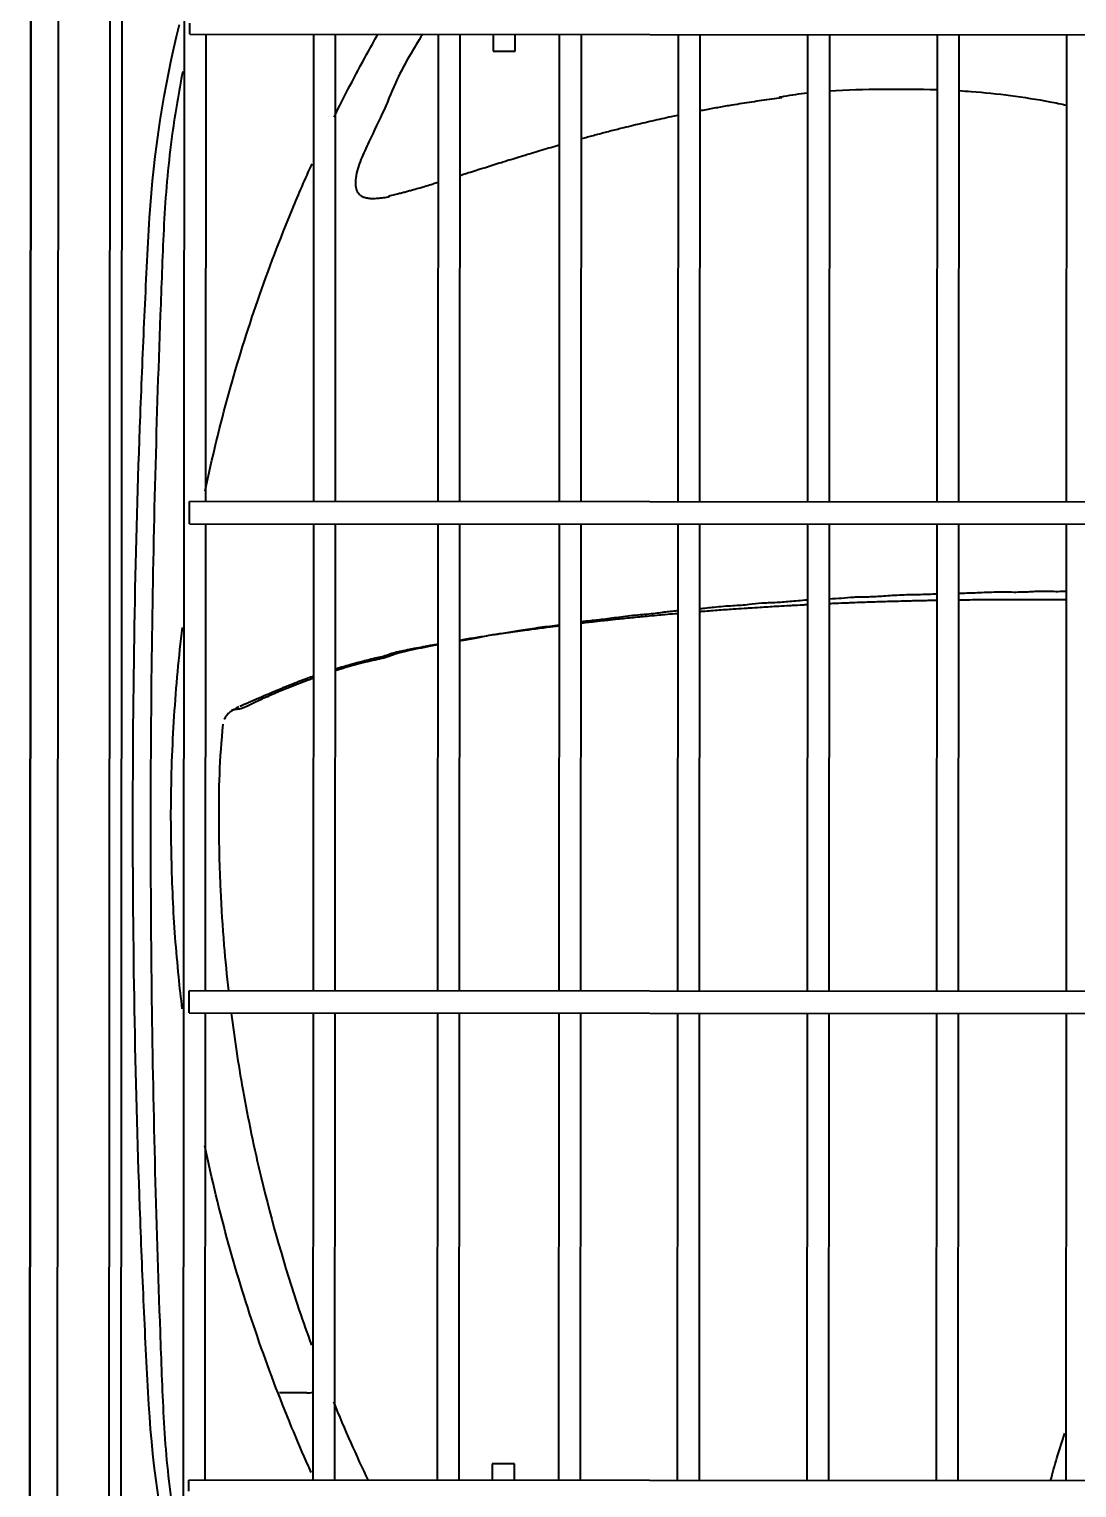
# Model space of a CAD drawing. Extents: x 58467 to 79089, y -33726 to -17391.
# Drawn here: x 72275.25 to 72294.27, y -20555.79 to -20529.32 of the extents above; entities that cross this region are included whole.
import ezdxf

# ---------------------------------------------------------------- set-up
doc = ezdxf.new("R2010")
doc.units = 0
doc.header["$LTSCALE"] = 100
doc.layers.add('+ENTE-ST-DOSEME USTU KONDDRENAJ', color=110, linetype='DOSEMEUSTUKONDENSDRENAJ_LINE', lineweight=40)
doc.linetypes.add('DOSEMEUSTUKONDENSDRENAJ_LINE', pattern='A,300,-40,["CD",Standard,S=15,R=0,X=-35,Y=-7.5],0', length=340)

# ---------------------------------------------------------------- blocks, each defined once
blk = doc.blocks.new('4. KAT')
at = {"color": 3}
for p, q in [((54063.06, -33274.579, -3.339), (54063.102, -33206.528, -3.339)), ((54063.102, -33206.574, -3.339), (54063.06, -33274.579, -3.339)), ((54063.102, -33206.574, -3.339), (54063.06, -33274.579, -3.339)), ((54063.601, -33206.528, -3.339), (54063.56, -33274.58, -3.339)), ((54064.504, -33268.145, -3.339), (54064.534, -33219.089, -3.339)), ((54064.746, -33219.177, -3.339), (54064.716, -33267.993, -3.339)), ((54065.879, -33220.922, -3.339), (54065.851, -33266.314, -3.339)), ((54065.973, -33230.5, -3.339), (54065.973, -33230.3, -3.339)), ((54065.973, -33230.5, -3.339), (54184.335, -33230.572, -3.339)), ((54066.268, -33238.98, -3.339), (54066.273, -33230.5, -3.339)), ((54068.222, -33230.502, -3.339), (54068.217, -33238.981, -3.339)), ((54068.617, -33238.981, -3.339), (54068.622, -33230.502, -3.339)), ((54070.482, -33230.503, -3.339), (54070.476, -33238.982, -3.339)), ((54070.876, -33238.982, -3.339), (54070.881, -33230.503, -3.339)), ((54071.481, -33230.503, -3.339), (54071.481, -33230.803, -3.339)), ((54071.881, -33230.804, -3.339), (54071.881, -33230.504, -3.339)), ((54072.681, -33230.505, -3.339), (54072.676, -33238.983, -3.339)), ((54073.076, -33238.984, -3.339), (54073.081, -33230.505, -3.339)), ((54074.838, -33230.506, -3.339), (54074.832, -33238.985, -3.339)), ((54075.232, -33238.985, -3.339), (54075.238, -33230.506, -3.339)), ((54077.187, -33230.507, -3.339), (54077.182, -33238.986, -3.339)), ((54077.582, -33238.986, -3.339), (54077.587, -33230.508, -3.339)), ((54079.537, -33230.509, -3.339), (54079.532, -33238.988, -3.339)), ((54079.932, -33238.988, -3.339), (54079.937, -33230.509, -3.339)), ((54081.886, -33230.51, -3.339), (54081.881, -33238.989, -3.339)), ((54071.481, -33230.803, -3.339), (54071.881, -33230.804, -3.339)), ((54184.33, -33239.051, -3.339), (54065.967, -33238.979, -3.339)), ((54065.967, -33239.179, -3.339), (54065.967, -33238.979, -3.339)), ((54065.967, -33239.379, -3.339), (54065.967, -33239.179, -3.339)), ((54065.967, -33239.379, -3.339), (54184.33, -33239.451, -3.339)), ((54066.262, -33247.858, -3.339), (54066.267, -33239.379, -3.339)), ((54068.217, -33239.38, -3.339), (54068.212, -33247.859, -3.339)), ((54068.612, -33247.859, -3.339), (54068.617, -33239.38, -3.339)), ((54070.476, -33239.382, -3.339), (54070.471, -33247.86, -3.339)), ((54070.871, -33247.86, -3.339), (54070.876, -33239.382, -3.339)), ((54072.676, -33239.383, -3.339), (54072.67, -33247.861, -3.339)), ((54073.07, -33247.861, -3.339), (54073.076, -33239.384, -3.339)), ((54074.832, -33239.385, -3.339), (54074.827, -33247.862, -3.339)), ((54075.227, -33247.863, -3.339), (54075.232, -33239.385, -3.339)), ((54077.182, -33239.386, -3.339), (54077.177, -33247.864, -3.339)), ((54077.577, -33247.864, -3.339), (54077.582, -33239.386, -3.339)), ((54079.531, -33239.388, -3.339), (54079.526, -33247.865, -3.339)), ((54079.926, -33247.865, -3.339), (54079.931, -33239.388, -3.339)), ((54081.881, -33239.389, -3.339), (54081.876, -33247.867, -3.339)), ((54184.325, -33247.929, -3.339), (54065.962, -33247.857, -3.339)), ((54065.962, -33248.057, -3.339), (54065.962, -33247.857, -3.339)), ((54065.962, -33248.257, -3.339), (54065.962, -33248.057, -3.339)), ((54065.962, -33248.257, -3.339), (54184.325, -33248.329, -3.339)), ((54066.257, -33256.736, -3.339), (54066.262, -33248.257, -3.339)), ((54068.212, -33248.258, -3.339), (54068.206, -33256.737, -3.339)), ((54068.606, -33256.738, -3.339), (54068.612, -33248.258, -3.339)), ((54070.471, -33248.26, -3.339), (54070.466, -33256.738, -3.339)), ((54070.865, -33256.739, -3.339), (54070.871, -33248.26, -3.339)), ((54072.67, -33248.261, -3.339), (54072.665, -33256.74, -3.339)), ((54073.065, -33256.74, -3.339), (54073.07, -33248.261, -3.339)), ((54074.827, -33248.262, -3.339), (54074.822, -33256.741, -3.339)), ((54075.222, -33256.741, -3.339), (54075.227, -33248.263, -3.339)), ((54077.176, -33248.264, -3.339), (54077.171, -33256.742, -3.339)), ((54077.571, -33256.743, -3.339), (54077.576, -33248.264, -3.339)), ((54079.526, -33248.265, -3.339), (54079.521, -33256.744, -3.339)), ((54079.921, -33256.744, -3.339), (54079.926, -33248.265, -3.339)), ((54081.876, -33248.267, -3.339), (54081.871, -33256.745, -3.339)), ((54068.101, -33255.151, -3.339), (54067.602, -33255.151, -3.339)), ((54071.465, -33256.439, -3.339), (54071.465, -33256.739, -3.339)), ((54071.865, -33256.74, -3.339), (54071.865, -33256.44, -3.339)), ((54065.956, -33256.936, -3.339), (54065.957, -33256.736, -3.339)), ((54184.319, -33256.808, -3.339), (54065.957, -33256.736, -3.339))]:
    blk.add_line(p, q, dxfattribs=at)
blk.add_arc((54068.101, -33254.651, -3.339), 0.5, 269.9651, 282.2713, dxfattribs=at)
for points, knots in [([(54064.943, -33244.601, -3.339), (54064.944, -33242.203, -3.339), (54064.989, -33239.808, -3.339), (54065.101, -33236.815, -3.339), (54065.126, -33236.217, -3.339), (54065.182, -33235.022, -3.339), (54065.208, -33234.424, -3.339), (54065.32, -33232.638, -3.339), (54065.501, -33231.469, -3.339), (54065.787, -33230.323, -3.339)], [0, 0, 0, 0, 0.5, 0.5, 0.625, 0.625, 0.75, 0.75, 1, 1, 1, 1]), ([(54068.593, -33232.004, -3.339), (54068.782, -33231.621, -3.339), (54069.045, -33231.114, -3.339), (54069.323, -33230.615, -3.339), (54069.394, -33230.489, -3.339)], [0, 0, 0, 0, 0.747188, 1, 1, 1, 1]), ([(54070.202, -33230.498, -3.339), (54070.03, -33230.764, -3.339), (54069.763, -33231.217, -3.339), (54069.509, -33231.873, -3.339), (54069.266, -33232.356, -3.339), (54069.075, -33232.768, -3.339), (54068.987, -33233.038, -3.339), (54068.977, -33233.241, -3.339), (54069.001, -33233.333, -3.339), (54069.037, -33233.39, -3.339), (54069.082, -33233.434, -3.339), (54069.122, -33233.452, -3.339), (54069.153, -33233.46, -3.339)], [0, 0, 0, 0, 0.285729, 0.472156, 0.665521, 0.767672, 0.867545, 0.908718, 0.944194, 0.959349, 0.972834, 1, 1, 1, 1]), ([(54065.846, -33231.176, -3.339), (54065.772, -33231.551, -3.339), (54065.709, -33231.928, -3.339), (54065.588, -33232.816, -3.339), (54065.54, -33233.329, -3.339), (54065.484, -33234.361, -3.339), (54065.467, -33234.879, -3.339), (54065.407, -33236.432, -3.339), (54065.373, -33237.468, -3.339), (54065.292, -33240.576, -3.339), (54065.263, -33242.648, -3.339), (54065.262, -33244.721, -3.339)], [0, 0, 0, 0, 0.085061, 0.085061, 0.199428, 0.199428, 0.313796, 0.313796, 0.54253, 0.54253, 1, 1, 1, 1]), ([(54075.234, -33231.885, -3.339), (54075.234, -33231.885, -3.339), (54075.311, -33231.87, -3.339), (54075.428, -33231.848, -3.339), (54075.623, -33231.813, -3.339), (54075.798, -33231.782, -3.339), (54075.996, -33231.75, -3.339), (54076.175, -33231.723, -3.339), (54076.357, -33231.696, -3.339), (54076.539, -33231.671, -3.339), (54076.661, -33231.655, -3.339), (54076.721, -33231.648, -3.339)], [0, 0, 0, 0, 0.000398, 0.160308, 0.240263, 0.400174, 0.520106, 0.640039, 0.759972, 0.879905, 1, 1, 1, 1]), ([(54076.669, -33231.641, -3.339), (54076.699, -33231.635, -3.339), (54076.868, -33231.603, -3.339), (54077.04, -33231.578, -3.339), (54077.182, -33231.561, -3.339)], [0, 0, 0, 0, 0.174109, 1, 1, 1, 1]), ([(54077.581, -33231.525, -3.339), (54077.9, -33231.503, -3.339), (54078.553, -33231.49, -3.339), (54079.205, -33231.493, -3.339), (54079.537, -33231.504, -3.339)], [0, 0, 0, 0, 0.49152, 1, 1, 1, 1]), ([(54079.937, -33231.522, -3.339), (54080.01, -33231.526, -3.339), (54080.559, -33231.563, -3.339), (54081.212, -33231.648, -3.339), (54081.786, -33231.763, -3.339), (54081.888, -33231.785, -3.339)], [0, 0, 0, 0, 0.111828, 0.842309, 1, 1, 1, 1]), ([(54073.079, -33232.393, -3.339), (54073.081, -33232.393, -3.339), (54073.118, -33232.383, -3.339), (54073.227, -33232.353, -3.339), (54073.372, -33232.314, -3.339), (54073.555, -33232.266, -3.339), (54073.702, -33232.228, -3.339), (54073.871, -33232.186, -3.339), (54074.022, -33232.149, -3.339), (54074.195, -33232.107, -3.339), (54074.368, -33232.067, -3.339), (54074.541, -33232.028, -3.339), (54074.696, -33231.994, -3.339), (54074.793, -33231.974, -3.339), (54074.832, -33231.965, -3.339)], [0, 0, 0, 0, 0.002684, 0.066908, 0.195355, 0.259579, 0.388026, 0.45225, 0.548585, 0.64492, 0.741256, 0.837591, 0.933927, 1, 1, 1, 1]), ([(54070.878, -33233.06, -3.339), (54070.908, -33233.051, -3.339), (54070.983, -33233.027, -3.339), (54071.104, -33232.988, -3.339), (54071.231, -33232.948, -3.339), (54071.354, -33232.909, -3.339), (54071.482, -33232.869, -3.339), (54071.612, -33232.828, -3.339), (54071.744, -33232.787, -3.339), (54071.878, -33232.745, -3.339), (54072.015, -33232.703, -3.339), (54072.153, -33232.662, -3.339), (54072.291, -33232.62, -3.339), (54072.447, -33232.574, -3.339), (54072.577, -33232.536, -3.339), (54072.654, -33232.513, -3.339), (54072.679, -33232.506, -3.339)], [0, 0, 0, 0, 0.053389, 0.135929, 0.218468, 0.273495, 0.356035, 0.438575, 0.493601, 0.576141, 0.658681, 0.713708, 0.796247, 0.878787, 0.961327, 1, 1, 1, 1]), ([(54066.254, -33238.781, -3.339), (54066.379, -33238.188, -3.339), (54066.802, -33236.454, -3.339), (54067.483, -33234.479, -3.339), (54068.071, -33233.123, -3.339), (54068.194, -33232.851, -3.339)], [0, 0, 0, 0, 0.290837, 0.856482, 1, 1, 1, 1]), ([(54069.14, -33233.456, -3.339), (54069.155, -33233.461, -3.339), (54069.18, -33233.467, -3.339), (54069.211, -33233.472, -3.339), (54069.256, -33233.477, -3.339), (54069.293, -33233.478, -3.339), (54069.337, -33233.477, -3.339), (54069.388, -33233.474, -3.339), (54069.433, -33233.47, -3.339), (54069.493, -33233.462, -3.339), (54069.545, -33233.454, -3.339), (54069.608, -33233.443, -3.339), (54069.578, -33233.431, -3.339), (54069.655, -33233.415, -3.339), (54069.733, -33233.396, -3.339), (54069.814, -33233.376, -3.339), (54069.887, -33233.357, -3.339), (54069.961, -33233.337, -3.339), (54070.049, -33233.313, -3.339), (54070.14, -33233.287, -3.339), (54070.246, -33233.255, -3.339), (54070.341, -33233.227, -3.339), (54070.424, -33233.202, -3.339), (54070.466, -33233.189, -3.339), (54070.479, -33233.185, -3.339)], [0, 0, 0, 0, 0.062879, 0.105521, 0.148163, 0.190805, 0.233447, 0.276089, 0.318731, 0.361373, 0.404015, 0.446657, 0.489299, 0.531941, 0.595904, 0.638546, 0.681188, 0.72383, 0.766472, 0.830435, 0.873077, 0.93704, 0.979682, 1, 1, 1, 1]), ([(54081.875, -33240.611, -3.339), (54081.852, -33240.611, -3.339), (54081.727, -33240.614, -3.339), (54081.591, -33240.612, -3.339), (54081.429, -33240.609, -3.339), (54081.346, -33240.61, -3.339), (54081.193, -33240.619, -3.339), (54081.015, -33240.627, -3.339), (54080.798, -33240.623, -3.339), (54080.545, -33240.622, -3.339), (54080.258, -33240.636, -3.339), (54080.057, -33240.644, -3.339), (54079.943, -33240.645, -3.339), (54079.932, -33240.645, -3.339)], [0, 0, 0, 0, 0.038603, 0.211293, 0.242009, 0.269654, 0.324997, 0.458672, 0.537504, 0.623223, 0.806489, 0.981461, 1, 1, 1, 1]), ([(54077.181, -33240.766, -3.339), (54077.18, -33240.766, -3.339), (54077.064, -33240.775, -3.339), (54076.866, -33240.795, -3.339), (54076.653, -33240.81, -3.339), (54076.479, -33240.817, -3.339), (54076.316, -33240.825, -3.339), (54076.105, -33240.853, -3.339), (54075.873, -33240.868, -3.339), (54075.655, -33240.881, -3.339), (54075.445, -33240.901, -3.339), (54075.311, -33240.917, -3.339), (54075.228, -33240.927, -3.339)], [0, 0, 0, 0, 0.001003, 0.175577, 0.336729, 0.400183, 0.452324, 0.558124, 0.692378, 0.769859, 0.852982, 1, 1, 1, 1]), ([(54077.17, -33240.852, -3.339), (54077.147, -33240.853, -3.339), (54077.058, -33240.858, -3.339), (54076.938, -33240.864, -3.339), (54076.776, -33240.873, -3.339), (54076.631, -33240.881, -3.339), (54076.47, -33240.891, -3.339), (54076.309, -33240.901, -3.339), (54076.163, -33240.91, -3.339), (54076.002, -33240.921, -3.339), (54075.855, -33240.931, -3.339), (54075.69, -33240.942, -3.339), (54075.544, -33240.953, -3.339), (54075.399, -33240.964, -3.339), (54075.297, -33240.972, -3.339), (54075.243, -33240.976, -3.339), (54075.237, -33240.977, -3.339)], [0, 0, 0, 0, 0.035053, 0.135553, 0.185802, 0.286301, 0.361675, 0.43705, 0.537549, 0.587798, 0.688297, 0.763672, 0.839046, 0.91442, 0.989795, 1, 1, 1, 1]), ([(54079.53, -33240.656, -3.339), (54079.518, -33240.656, -3.339), (54079.41, -33240.664, -3.339), (54079.244, -33240.668, -3.339), (54079.023, -33240.67, -3.339), (54078.784, -33240.679, -3.339), (54078.531, -33240.699, -3.339), (54078.316, -33240.71, -3.339), (54078.144, -33240.712, -3.339), (54077.986, -33240.716, -3.339), (54077.802, -33240.736, -3.339), (54077.655, -33240.743, -3.339), (54077.581, -33240.746, -3.339)], [0, 0, 0, 0, 0.018343, 0.157453, 0.238031, 0.324289, 0.506652, 0.672833, 0.73751, 0.790122, 0.895489, 1, 1, 1, 1]), ([(54079.528, -33240.773, -3.339), (54079.482, -33240.773, -3.339), (54079.403, -33240.775, -3.339), (54079.257, -33240.778, -3.339), (54079.122, -33240.781, -3.339), (54078.952, -33240.785, -3.339), (54078.801, -33240.789, -3.339), (54078.635, -33240.794, -3.339), (54078.488, -33240.798, -3.339), (54078.34, -33240.803, -3.339), (54078.177, -33240.809, -3.339), (54078.029, -33240.814, -3.339), (54077.866, -33240.821, -3.339), (54077.727, -33240.826, -3.339), (54077.621, -33240.831, -3.339), (54077.581, -33240.833, -3.339)], [0, 0, 0, 0, 0.070528, 0.121604, 0.223755, 0.274831, 0.376982, 0.453596, 0.530209, 0.606823, 0.683436, 0.785588, 0.836663, 0.938815, 1, 1, 1, 1]), ([(54081.883, -33240.763, -3.339), (54081.876, -33240.763, -3.339), (54081.837, -33240.763, -3.339), (54081.75, -33240.762, -3.339), (54081.62, -33240.761, -3.339), (54081.474, -33240.76, -3.339), (54081.328, -33240.76, -3.339), (54081.181, -33240.759, -3.339), (54081.033, -33240.759, -3.339), (54080.9, -33240.76, -3.339), (54080.749, -33240.76, -3.339), (54080.613, -33240.76, -3.339), (54080.445, -33240.761, -3.339), (54080.312, -33240.762, -3.339), (54080.148, -33240.764, -3.339), (54080.032, -33240.765, -3.339), (54079.95, -33240.766, -3.339), (54079.933, -33240.766, -3.339)], [0, 0, 0, 0, 0.010487, 0.061193, 0.137252, 0.213312, 0.289371, 0.365431, 0.44149, 0.517549, 0.568256, 0.669668, 0.720374, 0.821787, 0.872493, 0.973906, 1, 1, 1, 1]), ([(54074.833, -33240.961, -3.339), (54074.817, -33240.962, -3.339), (54074.765, -33240.966, -3.339), (54074.622, -33240.979, -3.339), (54074.405, -33241.015, -3.339), (54074.15, -33241.034, -3.339), (54073.922, -33241.057, -3.339), (54073.693, -33241.087, -3.339), (54073.464, -33241.12, -3.339), (54073.248, -33241.141, -3.339), (54073.107, -33241.158, -3.339), (54073.075, -33241.162, -3.339)], [0, 0, 0, 0, 0.026625, 0.086224, 0.216151, 0.379674, 0.473035, 0.573734, 0.780901, 0.950937, 1, 1, 1, 1]), ([(54074.833, -33241.01, -3.339), (54074.816, -33241.012, -3.339), (54074.737, -33241.019, -3.339), (54074.626, -33241.028, -3.339), (54074.469, -33241.042, -3.339), (54074.327, -33241.056, -3.339), (54074.169, -33241.071, -3.339), (54074.026, -33241.085, -3.339), (54073.883, -33241.099, -3.339), (54073.728, -33241.115, -3.339), (54073.59, -33241.13, -3.339), (54073.437, -33241.146, -3.339), (54073.3, -33241.162, -3.339), (54073.169, -33241.176, -3.339), (54073.099, -33241.185, -3.339), (54073.075, -33241.187, -3.339)], [0, 0, 0, 0, 0.028017, 0.134196, 0.187285, 0.293464, 0.373098, 0.452732, 0.532366, 0.612, 0.718179, 0.771268, 0.877447, 0.957081, 1, 1, 1, 1]), ([(54065.633, -33244.721, -3.339), (54065.635, -33244.446, -3.339), (54065.64, -33243.898, -3.339), (54065.677, -33243.079, -3.339), (54065.735, -33242.267, -3.339), (54065.795, -33241.663, -3.339), (54065.835, -33241.33, -3.339), (54065.843, -33241.264, -3.339)], [0, 0, 0, 0, 0.238005, 0.47449, 0.709453, 0.942891, 1, 1, 1, 1]), ([(54072.675, -33241.223, -3.339), (54072.662, -33241.225, -3.339), (54072.592, -33241.234, -3.339), (54072.458, -33241.248, -3.339), (54072.208, -33241.28, -3.339), (54071.944, -33241.327, -3.339), (54071.721, -33241.361, -3.339), (54071.536, -33241.387, -3.339), (54071.368, -33241.413, -3.339), (54071.166, -33241.461, -3.339), (54070.99, -33241.489, -3.339), (54070.887, -33241.505, -3.339), (54070.875, -33241.506, -3.339)], [0, 0, 0, 0, 0.0204, 0.107202, 0.200873, 0.403072, 0.589254, 0.661717, 0.721758, 0.842147, 0.982778, 1, 1, 1, 1]), ([(54072.676, -33241.235, -3.339), (54072.636, -33241.24, -3.339), (54072.551, -33241.251, -3.339), (54072.42, -33241.268, -3.339), (54072.283, -33241.286, -3.339), (54072.148, -33241.304, -3.339), (54072, -33241.324, -3.339), (54071.869, -33241.343, -3.339), (54071.723, -33241.363, -3.339), (54071.607, -33241.38, -3.339), (54071.462, -33241.402, -3.339), (54071.333, -33241.422, -3.339), (54071.189, -33241.445, -3.339), (54071.06, -33241.465, -3.339), (54070.955, -33241.483, -3.339), (54070.894, -33241.493, -3.339), (54070.875, -33241.496, -3.339)], [0, 0, 0, 0, 0.063846, 0.137211, 0.210576, 0.283941, 0.357305, 0.455125, 0.504035, 0.601855, 0.650765, 0.748585, 0.821949, 0.895314, 0.968679, 1, 1, 1, 1]), ([(54070.468, -33241.567, -3.339), (54070.465, -33241.568, -3.339), (54070.407, -33241.578, -3.339), (54070.322, -33241.594, -3.339), (54070.185, -33241.62, -3.339), (54070.076, -33241.641, -3.339), (54069.941, -33241.668, -3.339), (54069.833, -33241.69, -3.339), (54069.713, -33241.716, -3.339), (54069.607, -33241.739, -3.339), (54069.578, -33241.765, -3.339), (54069.459, -33241.793, -3.339), (54069.354, -33241.818, -3.339), (54069.249, -33241.843, -3.339), (54069.145, -33241.87, -3.339), (54069.042, -33241.897, -3.339), (54068.94, -33241.924, -3.339), (54068.84, -33241.952, -3.339), (54068.741, -33241.98, -3.339), (54068.668, -33242.002, -3.339), (54068.629, -33242.014, -3.339), (54068.615, -33242.018, -3.339)], [0, 0, 0, 0, 0.003473, 0.084564, 0.125109, 0.2062, 0.246746, 0.327836, 0.368382, 0.4292, 0.490018, 0.550836, 0.611654, 0.6522, 0.713018, 0.773836, 0.814381, 0.875199, 0.936017, 0.976563, 1, 1, 1, 1]), ([(54070.47, -33241.577, -3.339), (54070.426, -33241.586, -3.339), (54070.232, -33241.627, -3.339), (54070.038, -33241.663, -3.339), (54069.687, -33241.74, -3.339), (54069.573, -33241.804, -3.339), (54069.337, -33241.855, -3.339), (54069.156, -33241.894, -3.339), (54068.974, -33241.941, -3.339), (54068.827, -33241.984, -3.339), (54068.732, -33242.012, -3.339), (54068.67, -33242.031, -3.339), (54068.636, -33242.042, -3.339), (54068.618, -33242.048, -3.339)], [0, 0, 0, 0, 0.069935, 0.324368, 0.375737, 0.555953, 0.632284, 0.714834, 0.803633, 0.897292, 0.950384, 0.973119, 1, 1, 1, 1]), ([(54068.216, -33242.184, -3.339), (54068.184, -33242.195, -3.339), (54067.946, -33242.282, -3.339), (54067.623, -33242.413, -3.339), (54067.265, -33242.569, -3.339), (54067.086, -33242.658, -3.339), (54066.974, -33242.712, -3.339), (54066.887, -33242.744, -3.339), (54066.794, -33242.752, -3.339), (54066.749, -33242.76, -3.339), (54066.73, -33242.763, -3.339)], [0, 0, 0, 0, 0.054722, 0.413265, 0.565134, 0.700229, 0.769577, 0.820811, 0.901304, 1, 1, 1, 1]), ([(54068.215, -33242.15, -3.339), (54068.208, -33242.152, -3.339), (54068.166, -33242.167, -3.339), (54068.101, -33242.19, -3.339), (54068.022, -33242.22, -3.339), (54067.944, -33242.249, -3.339), (54067.867, -33242.279, -3.339), (54067.781, -33242.313, -3.339), (54067.707, -33242.343, -3.339), (54067.635, -33242.373, -3.339), (54067.574, -33242.398, -3.339), (54067.513, -33242.424, -3.339), (54067.445, -33242.452, -3.339), (54067.379, -33242.481, -3.339), (54067.313, -33242.509, -3.339), (54067.262, -33242.531, -3.339), (54067.206, -33242.555, -3.339), (54067.161, -33242.575, -3.339), (54067.107, -33242.599, -3.339), (54067.066, -33242.616, -3.339), (54067.019, -33242.637, -3.339), (54066.977, -33242.655, -3.339), (54066.942, -33242.67, -3.339), (54066.905, -33242.687, -3.339), (54066.889, -33242.694, -3.339), (54066.884, -33242.696, -3.339)], [0, 0, 0, 0, 0.013184, 0.076179, 0.118176, 0.160173, 0.223168, 0.265165, 0.32816, 0.370157, 0.412154, 0.454151, 0.496147, 0.559143, 0.60114, 0.643136, 0.685133, 0.72713, 0.769127, 0.811124, 0.853121, 0.895118, 0.937114, 0.979111, 1, 1, 1, 1]), ([(54066.864, -33242.704, -3.339), (54066.832, -33242.722, -3.339), (54066.768, -33242.758, -3.339), (54066.694, -33242.798, -3.339), (54066.645, -33242.854, -3.339), (54066.611, -33242.905, -3.339), (54066.597, -33242.932, -3.339)], [0, 0, 0, 0, 0.181976, 0.413188, 0.708779, 1, 1, 1, 1]), ([(54066.575, -33243.018, -3.339), (54066.545, -33243.322, -3.339), (54066.502, -33243.914, -3.339), (54066.496, -33244.916, -3.339), (54066.519, -33245.949, -3.339), (54066.586, -33246.971, -3.339), (54066.645, -33247.58, -3.339), (54066.677, -33247.858, -3.339)], [0, 0, 0, 0, 0.182857, 0.35926, 0.617017, 0.825344, 1, 1, 1, 1]), ([(54065.77, -33258.88, -3.339), (54065.483, -33257.726, -3.339), (54065.305, -33256.554, -3.339), (54065.196, -33254.769, -3.339), (54065.17, -33254.173, -3.339), (54065.115, -33252.98, -3.339), (54065.091, -33252.383, -3.339), (54064.983, -33249.395, -3.339), (54064.941, -33246.998, -3.339), (54064.943, -33244.601, -3.339)], [0, 0, 0, 0, 0.25, 0.25, 0.375, 0.375, 0.5, 0.5, 1, 1, 1, 1]), ([(54065.262, -33244.721, -3.339), (54065.261, -33246.794, -3.339), (54065.287, -33248.867, -3.339), (54065.364, -33251.975, -3.339), (54065.397, -33253.011, -3.339), (54065.455, -33254.564, -3.339), (54065.472, -33255.082, -3.339), (54065.526, -33256.115, -3.339), (54065.574, -33256.628, -3.339), (54065.693, -33257.511, -3.339), (54065.754, -33257.883, -3.339), (54065.827, -33258.253, -3.339)], [0, 0, 0, 0, 0.45798, 0.45798, 0.686971, 0.686971, 0.801466, 0.801466, 0.915961, 0.915961, 1, 1, 1, 1]), ([(54065.839, -33248.179, -3.339), (54065.815, -33247.986, -3.339), (54065.742, -33247.317, -3.339), (54065.653, -33246.165, -3.339), (54065.639, -33245.204, -3.339), (54065.633, -33244.721, -3.339)], [0, 0, 0, 0, 0.16864, 0.581968, 1, 1, 1, 1]), ([(54066.725, -33248.258, -3.339), (54066.784, -33248.72, -3.339), (54066.935, -33249.714, -3.339), (54067.309, -33251.51, -3.339), (54067.752, -33253.059, -3.339), (54068.107, -33254.074, -3.339), (54068.184, -33254.285, -3.339)], [0, 0, 0, 0, 0.230715, 0.496584, 0.895571, 1, 1, 1, 1]), ([(54068.179, -33256.594, -3.339), (54068.161, -33256.555, -3.339), (54068.039, -33256.282, -3.339), (54067.459, -33254.93, -3.339), (54066.794, -33252.997, -3.339), (54066.373, -33251.264, -3.339), (54066.248, -33250.668, -3.339)], [0, 0, 0, 0, 0.02049, 0.143703, 0.707183, 1, 1, 1, 1]), ([(54068.58, -33255.312, -3.339), (54068.682, -33255.561, -3.339), (54068.884, -33256.037, -3.339), (54069.103, -33256.513, -3.339), (54069.211, -33256.741, -3.339)], [0, 0, 0, 0, 0.520207, 1, 1, 1, 1]), ([(54081.596, -33256.742, -3.339), (54081.632, -33256.605, -3.339), (54081.712, -33256.316, -3.339), (54081.804, -33256.03, -3.339), (54081.856, -33255.88, -3.339)], [0, 0, 0, 0, 0.471851, 1, 1, 1, 1]), ([(54071.865, -33256.44, -3.339), (54071.865, -33256.44, -3.339), (54071.863, -33256.44, -3.339), (54071.855, -33256.44, -3.339), (54071.846, -33256.44, -3.339), (54071.821, -33256.44, -3.339), (54071.806, -33256.44, -3.339), (54071.771, -33256.44, -3.339), (54071.75, -33256.44, -3.339), (54071.708, -33256.44, -3.339), (54071.685, -33256.44, -3.339), (54071.641, -33256.44, -3.339), (54071.618, -33256.44, -3.339), (54071.576, -33256.439, -3.339), (54071.556, -33256.439, -3.339), (54071.521, -33256.439, -3.339), (54071.506, -33256.439, -3.339), (54071.483, -33256.439, -3.339), (54071.474, -33256.439, -3.339), (54071.467, -33256.439, -3.339), (54071.465, -33256.439, -3.339), (54071.465, -33256.439, -3.339)], [0, 0, 0, 0, 0.072796, 0.072796, 0.180355, 0.180355, 0.287914, 0.287914, 0.395473, 0.395473, 0.503031, 0.503031, 0.61059, 0.61059, 0.718149, 0.718149, 0.825708, 0.825708, 0.933267, 0.933267, 1, 1, 1, 1])]:
    blk.add_open_spline(points, degree=3, knots=knots, dxfattribs=at)

msp = doc.modelspace()

# ---------------------------------------------------------------- block references
at = {"layer": '+ENTE-ST-DOSEME USTU KONDDRENAJ', "color": 3, "linetype": 'Continuous'}
msp.add_blockref('4. KAT', (18212.194, 12701.082), dxfattribs=at)

doc.saveas('drawing.dxf')
